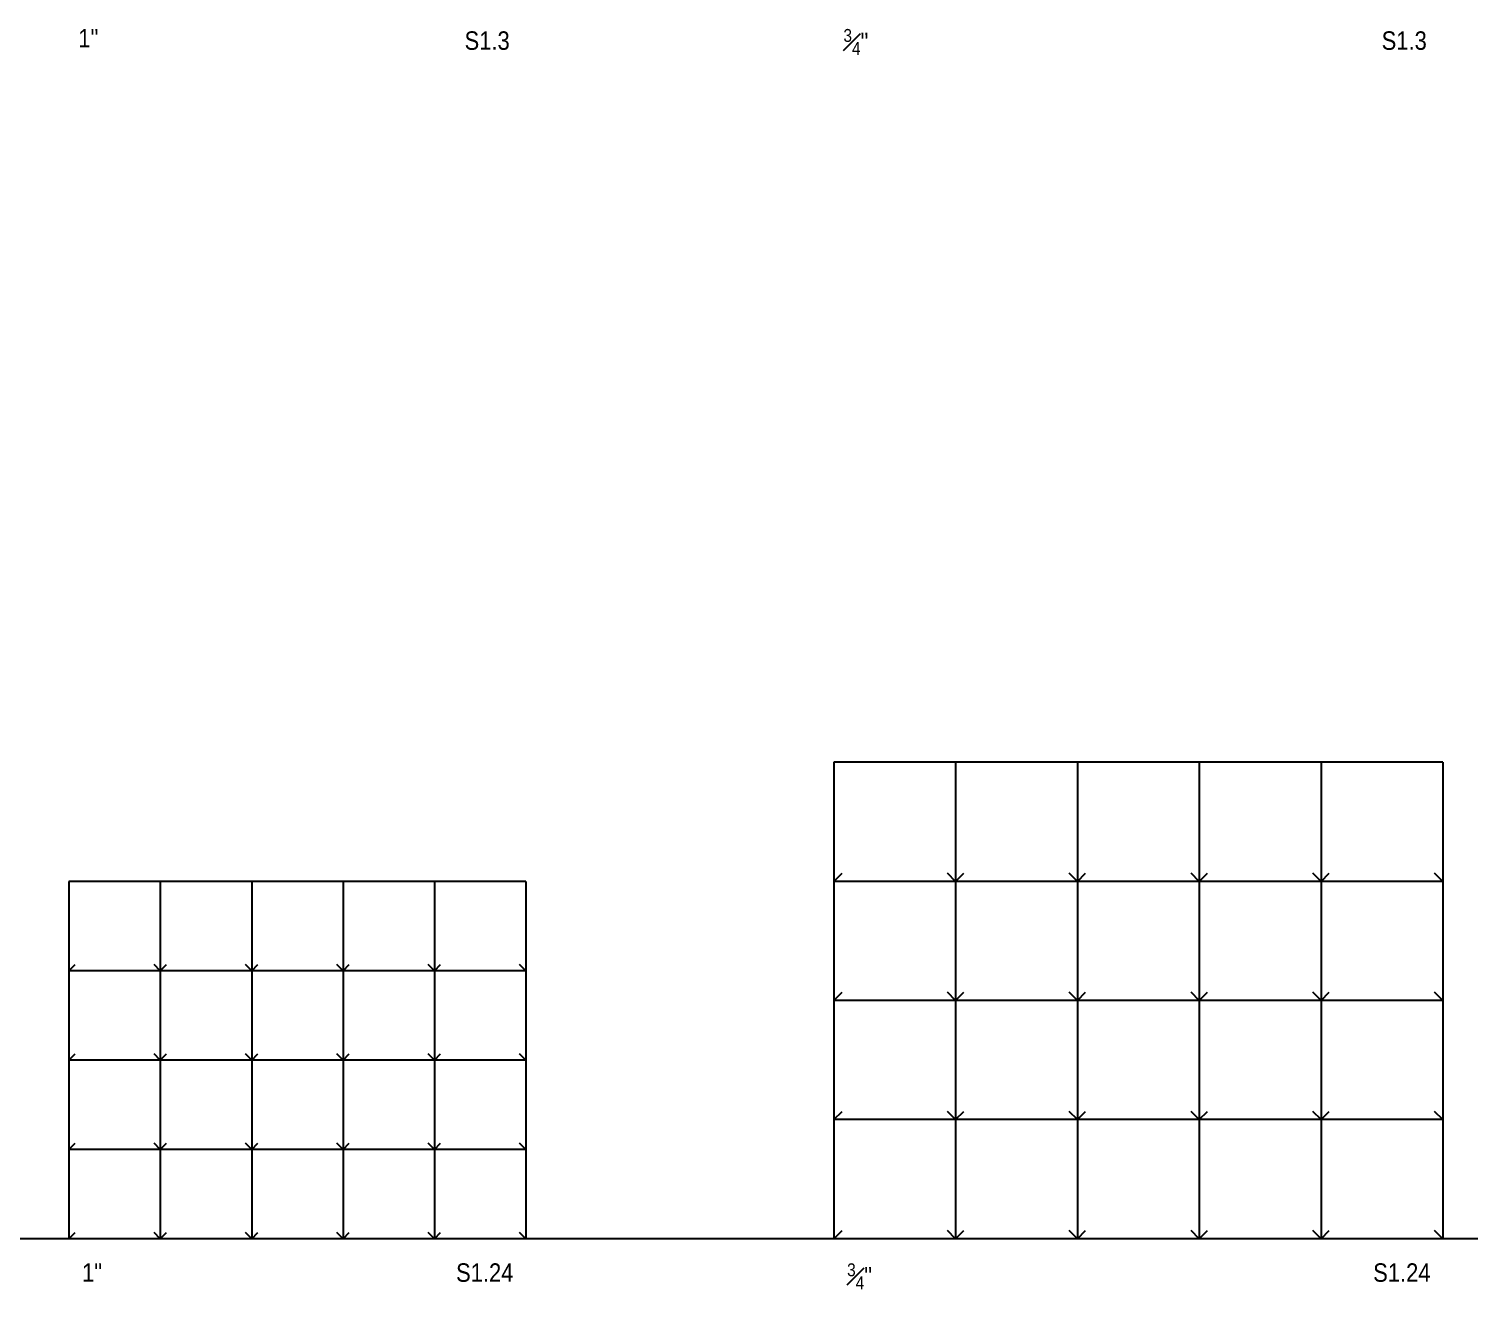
# Model space of a CAD drawing. Header units: inches. Extents: x -16404 to 14624, y -1591 to 16152.
# Drawn here: x 7862 to 9265, y 9551 to 10778 of the extents above; entities that cross this region are included whole.
import ezdxf

# ---------------------------------------------------------------- set-up
doc = ezdxf.new("R2010")
doc.units = ezdxf.units.IN
doc.header["$LTSCALE"] = 24
doc.header["$MEASUREMENT"] = 0
doc.linetypes.add('DASHED2', pattern=[0.375, 0.25, -0.125])
doc.layers.get('0').update_dxf_attribs({"linetype": 'CONTINUOUS'})
doc.layers.add('S-ANNO-GRID-NONPLOT', color=251, linetype='CONTINUOUS', plot=False)
doc.styles.add('Arial', font='arial.ttf', dxfattribs={"width": 0.85})

# ---------------------------------------------------------------- blocks, each defined once
blk = doc.blocks.new('Se_30x42_DETAILS_GRID')
for p, q in [((7.414, 29), (0, 29)), ((0, 29), (0, 21.75)), ((14.828, 29), (7.414, 29)), ((7.414, 29), (7.414, 21.75)), ((22.242, 29), (14.828, 29)), ((14.828, 29), (14.828, 21.75)), ((29.656, 29), (22.242, 29)), ((22.242, 29), (22.242, 21.75)), ((37.07, 29), (29.656, 29)), ((29.656, 29), (29.656, 21.75)), ((37.07, 29), (37.07, 21.75)), ((0, 21.75), (0.5, 22.25)), ((7.414, 21.75), (7.914, 22.25)), ((14.828, 21.75), (15.328, 22.25)), ((22.242, 21.75), (22.742, 22.25)), ((29.656, 21.75), (30.156, 22.25)), ((7.414, 21.75), (0, 21.75)), ((0, 21.75), (0, 14.5)), ((14.828, 21.75), (7.414, 21.75)), ((7.414, 21.75), (7.414, 14.5)), ((22.242, 21.75), (14.828, 21.75)), ((14.828, 21.75), (14.828, 14.5)), ((29.656, 21.75), (22.242, 21.75)), ((22.242, 21.75), (22.242, 14.5)), ((37.07, 21.75), (29.656, 21.75)), ((29.656, 21.75), (29.656, 14.5)), ((37.07, 21.75), (37.07, 14.5)), ((0, 14.5), (0.5, 15)), ((7.414, 14.5), (7.914, 15)), ((14.828, 14.5), (15.328, 15)), ((22.242, 14.5), (22.742, 15)), ((29.656, 14.5), (30.156, 15)), ((7.414, 14.5), (0, 14.5)), ((0, 14.5), (0, 7.25)), ((14.828, 14.5), (7.414, 14.5)), ((7.414, 14.5), (7.414, 7.25)), ((22.242, 14.5), (14.828, 14.5)), ((14.828, 14.5), (14.828, 7.25)), ((29.656, 14.5), (22.242, 14.5)), ((22.242, 14.5), (22.242, 7.25)), ((37.07, 14.5), (29.656, 14.5)), ((29.656, 14.5), (29.656, 7.25)), ((37.07, 14.5), (37.07, 7.25)), ((0, 7.25), (0.5, 7.75)), ((7.414, 7.25), (0, 7.25)), ((0, 7.25), (0, 0)), ((7.414, 7.25), (7.914, 7.75)), ((14.828, 7.25), (7.414, 7.25)), ((7.414, 7.25), (7.414, 0)), ((14.828, 7.25), (15.328, 7.75)), ((22.242, 7.25), (14.828, 7.25)), ((14.828, 7.25), (14.828, 0)), ((22.242, 7.25), (22.742, 7.75)), ((29.656, 7.25), (22.242, 7.25)), ((22.242, 7.25), (22.242, 0)), ((29.656, 7.25), (30.156, 7.75)), ((37.07, 7.25), (29.656, 7.25)), ((29.656, 7.25), (29.656, 0)), ((37.07, 7.25), (37.07, 0)), ((0, 0), (0.5, 0.5)), ((7.414, 0), (0, 0)), ((7.414, 0), (7.914, 0.5)), ((14.828, 0), (7.414, 0)), ((14.828, 0), (15.328, 0.5)), ((22.242, 0), (14.828, 0)), ((22.242, 0), (22.742, 0.5)), ((29.656, 0), (22.242, 0)), ((29.656, 0), (30.156, 0.5)), ((37.07, 0), (29.656, 0))]:
    blk.add_line(p, q)
at = {"linetype": 'DASHED2', "ltscale": 0.5}
for p, q in [((7.414, 21.75), (6.914, 22.25)), ((14.828, 21.75), (14.328, 22.25)), ((22.242, 21.75), (21.742, 22.25)), ((29.656, 21.75), (29.156, 22.25)), ((37.07, 21.75), (36.57, 22.25)), ((7.414, 14.5), (6.914, 15)), ((14.828, 14.5), (14.328, 15)), ((22.242, 14.5), (21.742, 15)), ((29.656, 14.5), (29.156, 15)), ((37.07, 14.5), (36.57, 15)), ((7.414, 7.25), (6.914, 7.75)), ((14.828, 7.25), (14.328, 7.75)), ((22.242, 7.25), (21.742, 7.75)), ((29.656, 7.25), (29.156, 7.75)), ((37.07, 7.25), (36.57, 7.75)), ((7.414, 0), (6.914, 0.5)), ((14.828, 0), (14.328, 0.5)), ((22.242, 0), (21.742, 0.5)), ((29.656, 0), (29.156, 0.5)), ((37.07, 0), (36.57, 0.5))]:
    blk.add_line(p, q, dxfattribs=at)

msp = doc.modelspace()

# ---------------------------------------------------------------- linework, layer by layer
at = {"layer": 'S-ANNO-GRID-NONPLOT'}
msp.add_line((9785.30455, 9600), (6519.53048, 9600), dxfattribs=at)

# ---------------------------------------------------------------- block references
for p, xscale, yscale, zscale in [((8646.27297, 9600), 16, 16, 16), ((7901.43657, 9600), 12, 12, 12)]:
    msp.add_blockref('Se_30x42_DETAILS_GRID', p, dxfattribs=dict(at, xscale=xscale, yscale=yscale, zscale=zscale))

# ---------------------------------------------------------------- texts
at = {"layer": 'S-ANNO-GRID-NONPLOT', "color": 191, "char_height": 18, "width": 59.0975878, "style": 'Arial'}
for s, insert, attachment_point in [('1"', (7910.58946, 10778.29292), 1), ('S1.3', (8330.67585, 10776), 3), ('\\A1;{\\H0.7x;\\S3#4;}"', (8655.67585, 10778.29292), 1), ('S1.3', (9223.79105, 10776), 3), ('1"', (7914.18657, 9576), 1), ('S1.24', (8334.27297, 9576), 3), ('\\A1;{\\H0.7x;\\S3#4;}"', (8659.27297, 9576), 1), ('S1.24', (9227.38816, 9576), 3)]:
    msp.add_mtext(s, dxfattribs=dict(at, insert=insert, attachment_point=attachment_point))

doc.saveas('drawing.dxf')
